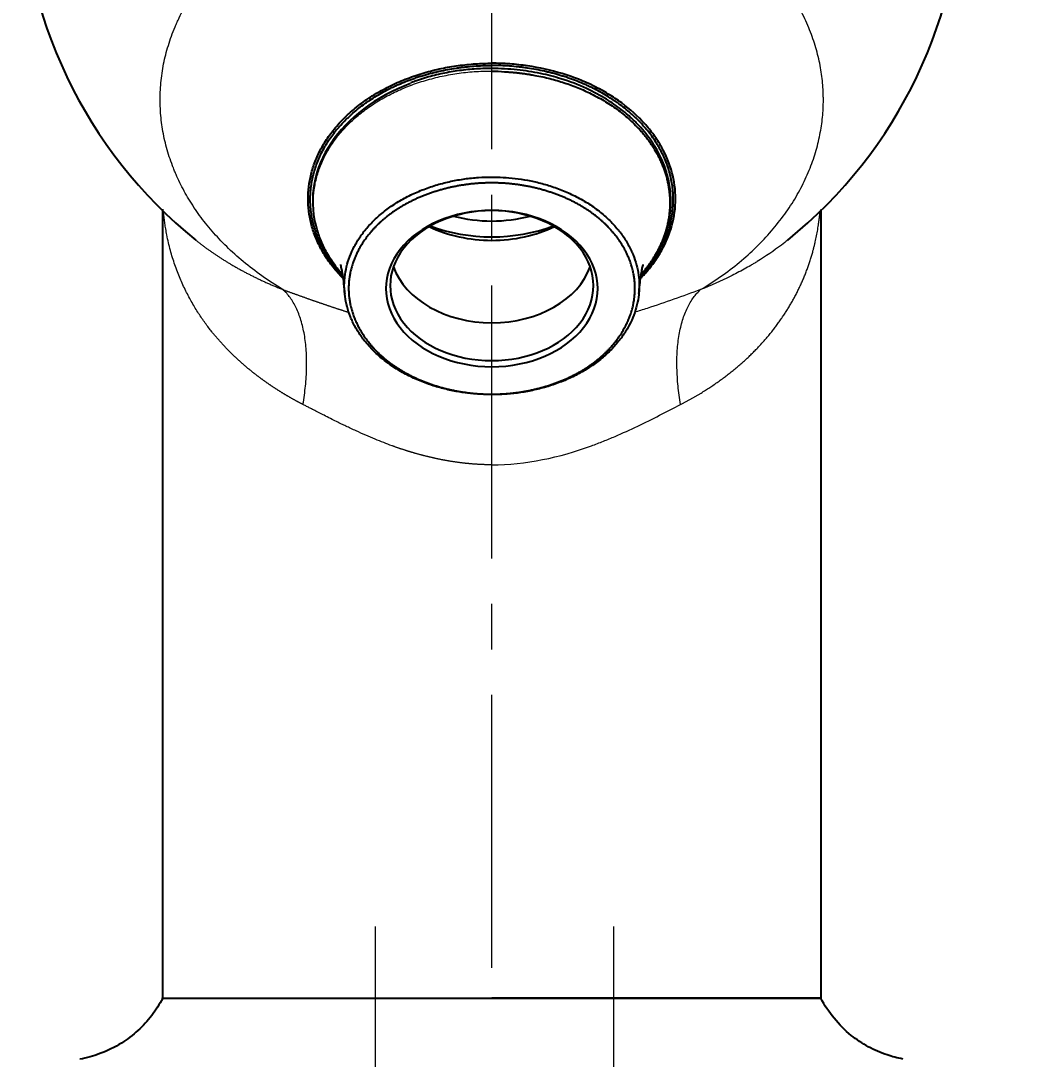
# Model space of a CAD drawing. Header units: millimetres. Extents: x 2068 to 2909, y 530 to 1125.
# Drawn here: x 2251.8 to 2322.7, y 743.5 to 816 of the extents above; entities that cross this region are included whole.
import ezdxf

# ---------------------------------------------------------------- set-up
doc = ezdxf.new("R2010")
doc.units = ezdxf.units.MM
doc.linetypes.add('CENTER2', pattern=[28.575, 19.05, -3.175, 3.175, -3.175])
doc.linetypes.add('CENTERX2', pattern=[101.6, 63.5, -12.7, 12.7, -12.7])
doc.layers.add('CENTER', color=1, linetype='CENTERX2', lineweight=15)
doc.layers.add('DIM', color=3, linetype='Continuous', lineweight=9)
doc.styles.get("Standard").update_dxf_attribs({"font": 'arial.ttf'})
doc.dimstyles.new('ISO-25', dxfattribs={"dimtxt": 5, "dimasz": 5, "dimexe": 1.25, "dimexo": 0.625, "dimgap": 1.5, "dimtad": 1, "dimtih": 1, "dimtoh": 1, "dimdec": 1, "dimdsep": 46, "dimtxsty": 'Standard', "dimcen": 2.5, "dimclrd": 3, "dimclre": 3, "dimclrt": 4, "dimadec": 0, "dimazin": 0, "dimtfac": 1, "dimtdec": 1, "dimtmove": 0, "dimatfit": 3, "dimfxl": 1, "dimarcsym": 0})

# ---------------------------------------------------------------- blocks, each defined once
blk = doc.blocks.new('*D9')
at = {"layer": 'Defpoints', "color": 0, "transparency": 16777216}
for p in [(2284.701, 868.26), (2376.182, 868.26), (2313.401, 740.774)]:
    blk.add_point(p, dxfattribs=at)
at = {"layer": 'DIM', "color": 3, "lineweight": -2, "transparency": 16777216}
for p, q in [((2285.326, 868.26), (2377.432, 868.26)), ((2376.182, 863.26), (2376.182, 808.57)), ((2376.182, 745.774), (2376.182, 800.464)), ((2314.026, 740.774), (2377.432, 740.774))]:
    blk.add_line(p, q, dxfattribs=at)
at = {"layer": 'DIM', "color": 3, "transparency": 16777216}
for points in [[(2375.349, 863.26), (2377.016, 863.26), (2376.182, 868.26)], [(2375.349, 745.774), (2377.016, 745.774), (2376.182, 740.774)]]:
    blk.add_solid(points, dxfattribs=at)
at = {"layer": 'DIM', "color": 4, "transparency": 16777216, "insert": (2367.963, 807.07), "char_height": 5, "attachment_point": 1}
blk.add_mtext('127.5', dxfattribs=at)

msp = doc.modelspace()

# ---------------------------------------------------------------- linework, layer by layer
at = {"linetype": 'Continuous', "lineweight": 18}
msp.add_line((2284.701, 802.781), (2284.701, 802.763), dxfattribs=at)
at = {"linetype": 'Continuous', "lineweight": 25}
msp.add_line((2261.723, 747.774), (2307.678, 747.774), dxfattribs=at)
for start, end in [(180, 231.07666), (308.93015, 0)]:
    msp.add_arc((2284.701, 826.298), 32.9, start, end, dxfattribs=at)
for centre, major_axis, ratio, start_param, end_param in [((2284.701, 803.413), (12.51, 0), 0.737428, 2.041296, 3.327631), ((2284.701, 797.324), (-7.4, 0), 0.737439, 4.712389, 7.853982), ((2284.701, 797.527), (7.1, 0), 0.737439, 1.570796, 4.712389), ((2284.701, 797.324), (-7.4, 0), 0.737439, 1.570796, 4.712389), ((2284.701, 797.527), (7.1, 0), 0.737439, 4.712389, 7.853982), ((2284.701, 807.939), (8, 0), 0.737439, 4.371919, 5.052859), ((2284.701, 806.588), (8, 0), 0.737439, 4.133452, 4.712389), ((2284.701, 807.939), (9.5, 0), 0.737439, 4.242525, 5.182253), ((2284.701, 806.588), (8, 0), 0.737439, 4.712389, 5.291326), ((2284.701, 800.171), (7.1, 0), 0.737439, 3.396847, 4.712389), ((2284.701, 800.171), (7.1, 0), 0.737439, 4.712389, 6.027931)]:
    msp.add_ellipse(centre, major_axis=major_axis, ratio=ratio, start_param=start_param, end_param=end_param, dxfattribs=at)
at = {"linetype": 'Continuous', "lineweight": 18}
for points, knots in [([(2270.118, 797.248), (2269.602, 797.557), (2269.113, 797.876), (2268.188, 798.53), (2267.752, 798.866), (2266.931, 799.551), (2266.545, 799.899), (2265.822, 800.607), (2265.484, 800.967), (2264.855, 801.694), (2264.562, 802.061), (2264.021, 802.805), (2263.771, 803.18), (2263.313, 803.939), (2263.104, 804.323), (2262.82, 804.905), (2262.73, 805.1), (2262.602, 805.395), (2262.54, 805.543), (2262.47, 805.716), (2262.436, 805.803), (2262.419, 805.846), (2262.411, 805.868), (2262.407, 805.879), (2262.405, 805.885), (2262.404, 805.887), (2262.403, 805.888), (2262.403, 805.889), (2262.403, 805.89), (2262.239, 806.318), (2262.1, 806.745), (2261.867, 807.595), (2261.774, 808.019), (2261.633, 808.869), (2261.585, 809.295), (2261.546, 809.939), (2261.538, 810.154), (2261.535, 810.479), (2261.536, 810.642), (2261.54, 810.833), (2261.543, 810.929), (2261.544, 810.977), (2261.545, 811.001), (2261.546, 811.013), (2261.546, 811.018), (2261.546, 811.021), (2261.546, 811.023), (2261.564, 811.471), (2261.605, 811.913), (2261.731, 812.788), (2261.817, 813.221), (2262.036, 814.084), (2262.169, 814.514), (2262.406, 815.159), (2262.49, 815.374), (2262.627, 815.696), (2262.698, 815.858), (2262.785, 816.047), (2262.829, 816.141), (2262.852, 816.189), (2262.863, 816.212), (2262.869, 816.224), (2262.872, 816.23), (2262.873, 816.233), (2262.874, 816.234), (2262.874, 816.235), (2262.874, 816.235), (2262.874, 816.236), (2263.059, 816.621), (2263.263, 817.001), (2263.707, 817.754), (2263.948, 818.126), (2264.471, 818.861), (2264.753, 819.225), (2265.358, 819.941), (2265.682, 820.295), (2266.34, 820.955), (2266.669, 821.263), (2267.017, 821.566)], [0, 0, 0, 0, 0.047853, 0.047853, 0.095705, 0.095705, 0.143558, 0.143558, 0.19141, 0.19141, 0.239263, 0.239263, 0.287116, 0.287116, 0.334968, 0.334968, 0.358895, 0.358895, 0.370858, 0.376839, 0.37983, 0.381326, 0.382073, 0.382447, 0.382634, 0.382727, 0.382774, 0.382774, 0.382821, 0.382821, 0.430674, 0.430674, 0.478526, 0.478526, 0.526379, 0.526379, 0.550305, 0.550305, 0.562268, 0.56825, 0.571241, 0.572736, 0.573484, 0.573858, 0.574044, 0.574044, 0.574231, 0.574231, 0.622084, 0.622084, 0.669937, 0.669937, 0.717789, 0.717789, 0.741716, 0.741716, 0.753679, 0.75966, 0.762651, 0.764146, 0.764894, 0.765268, 0.765455, 0.765548, 0.765595, 0.765618, 0.765618, 0.765642, 0.765642, 0.813494, 0.813494, 0.861347, 0.861347, 0.9092, 0.9092, 0.957052, 0.957052, 1, 1, 1, 1]), ([(2299.283, 797.248), (2299.767, 797.537), (2300.236, 797.842), (2301.14, 798.478), (2301.574, 798.809), (2302.405, 799.496), (2302.801, 799.852), (2303.55, 800.583), (2303.904, 800.959), (2304.567, 801.727), (2304.876, 802.119), (2305.449, 802.915), (2305.712, 803.319), (2306.191, 804.135), (2306.407, 804.546), (2306.793, 805.374), (2306.963, 805.789), (2307.257, 806.619), (2307.381, 807.034), (2307.586, 807.86), (2307.666, 808.271), (2307.786, 809.086), (2307.825, 809.49), (2307.855, 810.088), (2307.861, 810.286), (2307.861, 810.532), (2307.861, 810.581), (2307.86, 810.68), (2307.858, 810.828), (2307.853, 810.977), (2307.831, 811.475), (2307.795, 811.879), (2307.68, 812.693), (2307.602, 813.104), (2307.402, 813.93), (2307.281, 814.345), (2306.992, 815.175), (2306.825, 815.591), (2306.445, 816.419), (2306.231, 816.831), (2305.757, 817.648), (2305.497, 818.053), (2304.93, 818.851), (2304.623, 819.244), (2303.965, 820.014), (2303.613, 820.391), (2302.962, 821.033), (2302.671, 821.302), (2302.37, 821.565)], [0, 0, 0, 0, 0.048197, 0.048197, 0.096395, 0.096395, 0.144592, 0.144592, 0.19279, 0.19279, 0.240987, 0.240987, 0.289185, 0.289185, 0.337382, 0.337382, 0.385579, 0.385579, 0.433777, 0.433777, 0.481974, 0.481974, 0.530172, 0.530172, 0.55427, 0.55427, 0.560295, 0.560295, 0.56632, 0.578369, 0.578369, 0.626566, 0.626566, 0.674764, 0.674764, 0.722961, 0.722961, 0.771159, 0.771159, 0.819356, 0.819356, 0.867554, 0.867554, 0.915751, 0.915751, 0.963948, 0.963948, 1, 1, 1, 1]), ([(2272.39, 801.902), (2272.353, 802.075), (2272.323, 802.249), (2272.26, 802.723), (2272.24, 803.024), (2272.24, 803.625), (2272.26, 803.926), (2272.34, 804.524), (2272.4, 804.822), (2272.559, 805.412), (2272.658, 805.704), (2272.895, 806.28), (2273.032, 806.563), (2273.344, 807.119), (2273.694, 807.663), (2274.323, 808.438), (2275.053, 809.163), (2275.601, 809.609), (2276.178, 810.035), (2276.48, 810.237), (2277.111, 810.618), (2277.439, 810.798), (2278.117, 811.132), (2278.467, 811.287), (2279.186, 811.57), (2279.555, 811.699), (2280.309, 811.929), (2280.693, 812.03), (2281.474, 812.205), (2281.87, 812.278), (2282.67, 812.396), (2283.073, 812.44), (2283.885, 812.499), (2284.293, 812.513), (2284.701, 812.513)], [0, 0, 0, 0, 0.033157, 0.033157, 0.09003, 0.09003, 0.146903, 0.146903, 0.203776, 0.203776, 0.26065, 0.26065, 0.317523, 0.317523, 0.374396, 0.431269, 0.488142, 0.545015, 0.545015, 0.601888, 0.601888, 0.658761, 0.658761, 0.715634, 0.715634, 0.772508, 0.772508, 0.829381, 0.829381, 0.886254, 0.886254, 0.943127, 0.943127, 1, 1, 1, 1]), ([(2271.512, 789.227), (2271.492, 789.238), (2271.452, 789.258), (2271.393, 789.289), (2271.334, 789.32), (2271.275, 789.351), (2271.216, 789.383), (2271.157, 789.414), (2271.098, 789.446), (2271.039, 789.478), (2270.98, 789.51), (2270.921, 789.543), (2270.862, 789.575), (2270.803, 789.608), (2270.745, 789.641), (2270.686, 789.675), (2270.627, 789.708), (2270.569, 789.742), (2270.51, 789.776), (2270.452, 789.81), (2270.394, 789.844), (2270.335, 789.879), (2270.277, 789.913), (2270.219, 789.948), (2270.161, 789.983), (2270.103, 790.019), (2270.045, 790.054), (2269.987, 790.09), (2269.929, 790.126), (2269.872, 790.162), (2269.814, 790.198), (2269.757, 790.235), (2269.699, 790.271), (2269.642, 790.308), (2269.584, 790.345), (2269.527, 790.383), (2269.47, 790.42), (2269.413, 790.458), (2269.356, 790.496), (2269.299, 790.534), (2269.243, 790.572), (2269.186, 790.611), (2269.129, 790.65), (2269.073, 790.689), (2269.017, 790.728), (2268.96, 790.767), (2268.904, 790.807), (2268.848, 790.846), (2268.792, 790.886), (2268.737, 790.927), (2268.681, 790.967), (2268.625, 791.008), (2268.57, 791.048), (2268.514, 791.089), (2268.459, 791.13), (2268.404, 791.172), (2268.349, 791.213), (2268.294, 791.255), (2268.239, 791.297), (2268.185, 791.339), (2268.13, 791.382), (2268.076, 791.424), (2268.022, 791.467), (2267.968, 791.51), (2267.914, 791.553), (2267.86, 791.597), (2267.806, 791.641), (2267.753, 791.684), (2267.699, 791.728), (2267.646, 791.773), (2267.593, 791.817), (2267.54, 791.862), (2267.487, 791.907), (2267.434, 791.952), (2267.382, 791.997), (2267.329, 792.042), (2267.277, 792.088), (2267.225, 792.134), (2267.173, 792.18), (2267.121, 792.226), (2267.07, 792.273), (2267.018, 792.319), (2266.967, 792.366), (2266.916, 792.413), (2266.865, 792.46), (2266.814, 792.508), (2266.764, 792.556), (2266.713, 792.603), (2266.663, 792.652), (2266.613, 792.7), (2266.563, 792.748), (2266.513, 792.797), (2266.464, 792.846), (2266.414, 792.895), (2266.365, 792.944), (2266.316, 792.994), (2266.267, 793.043), (2266.219, 793.093), (2266.17, 793.144), (2266.122, 793.194), (2266.074, 793.244), (2266.026, 793.295), (2265.978, 793.346), (2265.931, 793.397), (2265.884, 793.448), (2265.837, 793.5), (2265.79, 793.552), (2265.743, 793.604), (2265.697, 793.656), (2265.65, 793.708), (2265.604, 793.761), (2265.559, 793.813), (2265.513, 793.866), (2265.467, 793.92), (2265.422, 793.973), (2265.377, 794.027), (2265.333, 794.08), (2265.288, 794.134), (2265.244, 794.188), (2265.2, 794.243), (2265.091, 794.378), (2264.918, 794.6), (2264.684, 794.915), (2264.45, 795.247), (2264.218, 795.596), (2263.988, 795.961), (2263.763, 796.343), (2263.542, 796.741), (2263.328, 797.156), (2263.122, 797.587), (2262.924, 798.035), (2262.737, 798.5), (2262.561, 798.981), (2262.398, 799.479), (2262.25, 799.994), (2262.116, 800.525), (2262.024, 800.955), (2261.964, 801.276), (2261.928, 801.48), (2261.896, 801.678), (2261.868, 801.87), (2261.842, 802.057), (2261.819, 802.238), (2261.799, 802.414), (2261.782, 802.582), (2261.772, 802.691), (2261.767, 802.743)], [0, 0, 0, 0, 0.003376, 0.006758, 0.010147, 0.013542, 0.016944, 0.020352, 0.023766, 0.027187, 0.030614, 0.034047, 0.037486, 0.040932, 0.044385, 0.047843, 0.051308, 0.054779, 0.058256, 0.06174, 0.06523, 0.068726, 0.072228, 0.075737, 0.079251, 0.082772, 0.086299, 0.089832, 0.093372, 0.096917, 0.100469, 0.104027, 0.107591, 0.111161, 0.114737, 0.118319, 0.121908, 0.125502, 0.129103, 0.132709, 0.136322, 0.13994, 0.143565, 0.147195, 0.150832, 0.154474, 0.158123, 0.161777, 0.165437, 0.169103, 0.172776, 0.176454, 0.180137, 0.183827, 0.187523, 0.191224, 0.194932, 0.198645, 0.202364, 0.206088, 0.209819, 0.213555, 0.217297, 0.221045, 0.224798, 0.228557, 0.232322, 0.236093, 0.239869, 0.243651, 0.247438, 0.251232, 0.25503, 0.258835, 0.262645, 0.26646, 0.270281, 0.274108, 0.27794, 0.281778, 0.285621, 0.28947, 0.293324, 0.297184, 0.301049, 0.30492, 0.308796, 0.312678, 0.316564, 0.320457, 0.324354, 0.328257, 0.332166, 0.33608, 0.339999, 0.343923, 0.347853, 0.351788, 0.355728, 0.359673, 0.363624, 0.36758, 0.371541, 0.375508, 0.379479, 0.383456, 0.387438, 0.391425, 0.395417, 0.399415, 0.403417, 0.407425, 0.411437, 0.415455, 0.419478, 0.423506, 0.427539, 0.431577, 0.43562, 0.439668, 0.443721, 0.465721, 0.488619, 0.512405, 0.537071, 0.562603, 0.588991, 0.616223, 0.644285, 0.673165, 0.702848, 0.733321, 0.764569, 0.796577, 0.829331, 0.862817, 0.897019, 0.909995, 0.922595, 0.93482, 0.946673, 0.958156, 0.969271, 0.980021, 0.990408, 1, 1, 1, 1]), ([(2264.021, 800.709), (2264.046, 800.69), (2264.097, 800.648), (2264.177, 800.585), (2264.26, 800.519), (2264.345, 800.454), (2264.43, 800.389), (2264.515, 800.324), (2264.602, 800.259), (2264.689, 800.195), (2264.777, 800.13), (2264.866, 800.066), (2264.955, 800.002), (2265.046, 799.938), (2265.137, 799.874), (2265.229, 799.811), (2265.322, 799.748), (2265.416, 799.684), (2265.51, 799.621), (2265.605, 799.559), (2265.701, 799.496), (2265.798, 799.434), (2265.896, 799.372), (2265.995, 799.31), (2266.094, 799.248), (2266.194, 799.187), (2266.295, 799.126), (2266.397, 799.065), (2266.5, 799.004), (2266.604, 798.943), (2266.708, 798.883), (2266.813, 798.823), (2266.919, 798.763), (2267.026, 798.703), (2267.134, 798.644), (2267.243, 798.585), (2267.353, 798.526), (2267.463, 798.467), (2267.574, 798.409), (2267.687, 798.351), (2267.8, 798.293), (2267.914, 798.235), (2268.029, 798.178), (2268.144, 798.121), (2268.261, 798.064), (2268.378, 798.008), (2268.497, 797.951), (2268.616, 797.896), (2268.736, 797.84), (2268.857, 797.785), (2268.979, 797.729), (2269.102, 797.675), (2269.226, 797.62), (2269.351, 797.566), (2269.476, 797.512), (2269.603, 797.459), (2269.73, 797.406), (2269.858, 797.353), (2269.988, 797.3), (2270.074, 797.266), (2270.118, 797.248)], [0, 0, 0, 0, 0.014494, 0.03077, 0.047076, 0.063415, 0.079786, 0.096189, 0.112625, 0.129093, 0.145595, 0.16213, 0.178699, 0.195301, 0.211938, 0.228609, 0.245315, 0.262056, 0.278831, 0.295643, 0.312489, 0.329372, 0.346291, 0.363246, 0.380238, 0.397267, 0.414332, 0.431436, 0.448577, 0.465755, 0.482972, 0.500227, 0.517521, 0.534854, 0.552226, 0.569637, 0.587088, 0.604579, 0.62211, 0.639681, 0.657293, 0.674946, 0.69264, 0.710376, 0.728153, 0.745972, 0.763834, 0.781738, 0.799684, 0.817674, 0.835707, 0.853784, 0.871904, 0.890069, 0.908278, 0.926532, 0.944831, 0.963175, 0.981564, 1, 1, 1, 1]), ([(2305.382, 800.712), (2305.236, 800.594), (2304.565, 800.069), (2303.836, 799.573), (2303.166, 799.162), (2303.091, 799.117), (2302.94, 799.027), (2302.712, 798.893), (2302.17, 798.587), (2301.045, 797.998), (2300.008, 797.537), (2299.283, 797.248)], [0, 0, 0, 0, 0.087175, 0.39145, 0.39145, 0.429484, 0.429484, 0.467519, 0.543587, 0.695725, 1, 1, 1, 1]), ([(2271.512, 789.228), (2271.585, 789.659), (2271.644, 790.091), (2271.73, 790.946), (2271.757, 791.369), (2271.775, 792.196), (2271.767, 792.6), (2271.715, 793.378), (2271.671, 793.752), (2271.547, 794.462), (2271.468, 794.797), (2271.276, 795.423), (2271.164, 795.712), (2270.91, 796.241), (2270.768, 796.48), (2270.46, 796.904), (2270.294, 797.089), (2270.118, 797.248)], [0, 0, 0, 0, 0.125, 0.125, 0.25, 0.25, 0.375, 0.375, 0.5, 0.5, 0.625, 0.625, 0.75, 0.75, 0.875, 0.875, 1, 1, 1, 1]), ([(2270.118, 797.248), (2270.145, 797.238), (2270.199, 797.219), (2270.28, 797.189), (2270.361, 797.159), (2270.442, 797.13), (2270.523, 797.101), (2270.604, 797.071), (2270.685, 797.042), (2270.765, 797.013), (2270.846, 796.984), (2270.927, 796.955), (2271.007, 796.926), (2271.087, 796.897), (2271.168, 796.868), (2271.248, 796.839), (2271.328, 796.811), (2271.408, 796.782), (2271.488, 796.753), (2271.568, 796.725), (2271.648, 796.697), (2271.727, 796.668), (2271.807, 796.64), (2271.887, 796.612), (2271.966, 796.584), (2272.045, 796.556), (2272.125, 796.528), (2272.204, 796.501), (2272.283, 796.473), (2272.362, 796.445), (2272.441, 796.418), (2272.52, 796.391), (2272.599, 796.363), (2272.678, 796.336), (2272.756, 796.309), (2272.835, 796.282), (2272.913, 796.256), (2272.992, 796.229), (2273.07, 796.202), (2273.148, 796.176), (2273.226, 796.149), (2273.304, 796.123), (2273.382, 796.097), (2273.46, 796.071), (2273.538, 796.045), (2273.616, 796.019), (2273.694, 795.993), (2273.771, 795.968), (2273.849, 795.942), (2273.926, 795.917), (2274.003, 795.891), (2274.081, 795.866), (2274.158, 795.841), (2274.235, 795.816), (2274.312, 795.792), (2274.389, 795.767), (2274.466, 795.742), (2274.542, 795.718), (2274.619, 795.694), (2274.69, 795.672), (2274.734, 795.658), (2274.754, 795.651)], [0, 0, 0, 0, 0.018427, 0.036803, 0.055128, 0.073402, 0.091625, 0.109797, 0.127918, 0.145989, 0.16401, 0.18198, 0.1999, 0.217771, 0.235591, 0.253362, 0.271083, 0.288754, 0.306376, 0.323949, 0.341473, 0.358948, 0.376374, 0.393751, 0.41108, 0.428361, 0.445593, 0.462777, 0.479913, 0.497001, 0.514042, 0.531035, 0.54798, 0.564878, 0.581729, 0.598533, 0.61529, 0.632001, 0.648664, 0.665282, 0.681853, 0.698378, 0.714857, 0.73129, 0.747678, 0.76402, 0.780316, 0.796568, 0.812774, 0.828936, 0.845053, 0.861125, 0.877153, 0.893137, 0.909077, 0.924973, 0.940825, 0.956634, 0.972399, 0.988121, 1, 1, 1, 1]), ([(2299.283, 797.248), (2298.036, 796.793), (2296.489, 796.241), (2294.95, 795.746), (2294.65, 795.652)], [0, 0, 0, 0, 0.80487, 1, 1, 1, 1]), ([(2297.889, 789.227), (2297.816, 789.659), (2297.757, 790.091), (2297.671, 790.946), (2297.644, 791.369), (2297.626, 792.196), (2297.634, 792.599), (2297.686, 793.377), (2297.73, 793.752), (2297.853, 794.461), (2297.933, 794.797), (2298.124, 795.422), (2298.237, 795.712), (2298.491, 796.24), (2298.633, 796.479), (2298.941, 796.904), (2299.107, 797.089), (2299.283, 797.248)], [0, 0, 0, 0, 0.125, 0.125, 0.25, 0.25, 0.375, 0.375, 0.5, 0.5, 0.625, 0.625, 0.75, 0.75, 0.875, 0.875, 1, 1, 1, 1]), ([(2284.701, 785.019), (2284.68, 785.019), (2284.64, 785.019), (2284.579, 785.02), (2284.518, 785.02), (2284.457, 785.021), (2284.395, 785.022), (2284.334, 785.023), (2284.273, 785.025), (2284.211, 785.027), (2284.149, 785.029), (2284.088, 785.031), (2284.026, 785.033), (2283.964, 785.036), (2283.902, 785.039), (2283.84, 785.042), (2283.778, 785.045), (2283.715, 785.049), (2283.653, 785.053), (2283.59, 785.057), (2283.528, 785.061), (2283.465, 785.065), (2283.402, 785.07), (2283.34, 785.075), (2283.277, 785.08), (2283.214, 785.086), (2283.151, 785.092), (2283.087, 785.097), (2283.024, 785.104), (2282.961, 785.11), (2282.897, 785.117), (2282.834, 785.123), (2282.77, 785.13), (2282.706, 785.138), (2282.642, 785.145), (2282.578, 785.153), (2282.514, 785.161), (2282.45, 785.169), (2282.386, 785.178), (2282.322, 785.186), (2282.258, 785.195), (2282.193, 785.204), (2282.129, 785.214), (2282.064, 785.223), (2282, 785.233), (2281.935, 785.243), (2281.87, 785.254), (2281.805, 785.264), (2281.74, 785.275), (2281.675, 785.286), (2281.61, 785.297), (2281.545, 785.309), (2281.48, 785.32), (2281.414, 785.332), (2281.349, 785.345), (2281.284, 785.357), (2281.218, 785.37), (2281.153, 785.382), (2281.087, 785.396), (2281.021, 785.409), (2280.955, 785.422), (2280.889, 785.436), (2280.824, 785.45), (2280.758, 785.464), (2280.691, 785.479), (2280.625, 785.494), (2280.559, 785.509), (2280.493, 785.524), (2280.427, 785.539), (2280.36, 785.555), (2280.294, 785.571), (2280.227, 785.587), (2280.161, 785.603), (2280.094, 785.62), (2280.028, 785.636), (2279.961, 785.654), (2279.894, 785.671), (2279.827, 785.688), (2279.76, 785.706), (2279.694, 785.724), (2279.627, 785.742), (2279.56, 785.761), (2279.492, 785.779), (2279.425, 785.798), (2279.358, 785.817), (2279.291, 785.837), (2279.224, 785.856), (2279.156, 785.876), (2279.089, 785.896), (2279.022, 785.916), (2278.954, 785.937), (2278.887, 785.957), (2278.819, 785.978), (2278.752, 786), (2278.684, 786.021), (2278.617, 786.043), (2278.549, 786.065), (2278.481, 786.087), (2278.414, 786.109), (2278.346, 786.132), (2278.278, 786.155), (2278.21, 786.178), (2278.143, 786.201), (2278.075, 786.224), (2278.007, 786.248), (2277.939, 786.272), (2277.871, 786.296), (2277.803, 786.321), (2277.564, 786.408), (2277.142, 786.567), (2276.529, 786.814), (2275.882, 787.09), (2275.202, 787.393), (2274.64, 787.656), (2274.186, 787.874), (2273.831, 788.048), (2273.422, 788.251), (2273.067, 788.43), (2272.784, 788.573), (2272.595, 788.67), (2272.418, 788.76), (2272.254, 788.844), (2272.101, 788.923), (2271.96, 788.995), (2271.832, 789.062), (2271.715, 789.122), (2271.609, 789.177), (2271.543, 789.211), (2271.512, 789.227)], [0, 0, 0, 0, 0.004214, 0.008435, 0.012663, 0.016899, 0.021141, 0.025391, 0.029648, 0.033913, 0.038184, 0.042463, 0.04675, 0.051044, 0.055346, 0.059655, 0.063971, 0.068295, 0.072627, 0.076967, 0.081314, 0.085669, 0.090032, 0.094403, 0.098781, 0.103168, 0.107562, 0.111964, 0.116375, 0.120793, 0.125219, 0.129654, 0.134096, 0.138547, 0.143006, 0.147473, 0.151948, 0.156432, 0.160924, 0.165424, 0.169932, 0.174449, 0.178974, 0.183508, 0.18805, 0.1926, 0.197159, 0.201726, 0.206302, 0.210887, 0.21548, 0.220082, 0.224692, 0.229311, 0.233938, 0.238575, 0.24322, 0.247873, 0.252536, 0.257207, 0.261887, 0.266575, 0.271273, 0.275979, 0.280694, 0.285418, 0.290151, 0.294893, 0.299643, 0.304403, 0.309171, 0.313948, 0.318735, 0.32353, 0.328334, 0.333147, 0.33797, 0.342801, 0.347641, 0.35249, 0.357349, 0.362216, 0.367092, 0.371978, 0.376873, 0.381776, 0.386689, 0.391611, 0.396542, 0.401482, 0.406431, 0.411389, 0.416357, 0.421334, 0.426319, 0.431314, 0.436318, 0.441332, 0.446354, 0.451386, 0.456426, 0.461476, 0.466535, 0.471604, 0.476681, 0.481768, 0.486864, 0.491969, 0.497083, 0.540822, 0.587851, 0.638186, 0.691833, 0.748791, 0.773274, 0.802359, 0.83605, 0.87435, 0.891302, 0.907281, 0.922285, 0.936315, 0.949369, 0.961447, 0.972549, 0.982676, 0.991826, 1, 1, 1, 1]), ([(2284.701, 785.019), (2287.088, 785.019), (2289.43, 785.53), (2291.806, 786.396), (2291.945, 786.448), (2292.222, 786.554), (2292.635, 786.716), (2293.585, 787.11), (2295.432, 787.956), (2296.927, 788.73), (2297.889, 789.227)], [0, 0, 0, 0, 0.5, 0.5, 0.53125, 0.53125, 0.5625, 0.625, 0.75, 1, 1, 1, 1])]:
    msp.add_open_spline(points, degree=3, knots=knots, dxfattribs=at)
at = {"linetype": 'Continuous', "lineweight": 25}
for points, degree, knots in [([(2274.287, 798.059), (2274.174, 798.174), (2274.066, 798.291), (2273.721, 798.679), (2273.501, 798.957), (2273.104, 799.524), (2272.926, 799.812), (2272.613, 800.394), (2272.478, 800.688), (2272.25, 801.277), (2272.156, 801.572), (2272.009, 802.157), (2271.956, 802.448), (2271.885, 803.023), (2271.868, 803.307), (2271.868, 803.865), (2271.885, 804.149), (2271.955, 804.724), (2272.009, 805.015), (2272.155, 805.601), (2272.249, 805.896), (2272.477, 806.484), (2272.612, 806.778), (2272.925, 807.361), (2273.102, 807.649), (2273.5, 808.216), (2273.719, 808.494), (2274.199, 809.035), (2274.459, 809.298), (2275.015, 809.804), (2275.312, 810.047), (2275.939, 810.509), (2276.268, 810.728), (2276.954, 811.139), (2277.311, 811.331), (2278.044, 811.684), (2278.422, 811.846), (2279.19, 812.14), (2279.581, 812.271), (2280.371, 812.501), (2280.77, 812.601), (2281.568, 812.77), (2281.968, 812.839), (2282.762, 812.947), (2283.157, 812.987), (2283.937, 813.039), (2284.322, 813.051), (2284.701, 813.051)], 3, [0, 0, 0, 0, 0.019477, 0.019477, 0.064046, 0.064046, 0.108615, 0.108615, 0.153184, 0.153184, 0.197754, 0.197754, 0.242323, 0.242323, 0.286892, 0.286892, 0.331461, 0.331461, 0.376031, 0.376031, 0.4206, 0.4206, 0.465169, 0.465169, 0.509738, 0.509738, 0.554308, 0.554308, 0.598877, 0.598877, 0.643446, 0.643446, 0.688015, 0.688015, 0.732585, 0.732585, 0.777154, 0.777154, 0.821723, 0.821723, 0.866292, 0.866292, 0.910862, 0.910862, 0.955431, 0.955431, 1, 1, 1, 1]), ([(2274.264, 798.241), (2274.229, 798.279), (2274.194, 798.316), (2274.102, 798.418), (2274.045, 798.482), (2273.934, 798.611), (2273.771, 798.806), (2273.617, 799.006), (2273.421, 799.276), (2273.328, 799.412), (2273.151, 799.689), (2273.067, 799.829), (2272.908, 800.111), (2272.834, 800.254), (2272.694, 800.543), (2272.629, 800.688), (2272.539, 800.908), (2272.51, 800.981), (2272.455, 801.129), (2272.376, 801.351), (2272.307, 801.575), (2272.247, 801.8), (2272.228, 801.875), (2272.192, 802.026), (2272.175, 802.101), (2272.13, 802.328), (2272.079, 802.632), (2272.048, 802.937), (2272.027, 803.243), (2272.022, 803.396), (2272.022, 803.701), (2272.027, 803.854), (2272.048, 804.16), (2272.063, 804.313), (2272.104, 804.617), (2272.13, 804.769), (2272.176, 804.996), (2272.192, 805.071), (2272.228, 805.222), (2272.247, 805.297), (2272.348, 805.673), (2272.449, 805.969), (2272.599, 806.335), (2272.631, 806.408), (2272.696, 806.554), (2272.797, 806.771), (2272.908, 806.985), (2273.027, 807.197), (2273.068, 807.267), (2273.152, 807.407), (2273.195, 807.477), (2273.328, 807.684), (2273.421, 807.821), (2273.617, 808.09), (2273.719, 808.224), (2273.879, 808.42), (2273.934, 808.486), (2274.045, 808.615), (2274.215, 808.807), (2274.394, 808.994), (2274.58, 809.179), (2274.643, 809.239), (2274.77, 809.36), (2274.835, 809.42), (2275.164, 809.715), (2275.443, 809.942), (2275.81, 810.213), (2275.884, 810.266), (2276.034, 810.372), (2276.262, 810.528), (2276.497, 810.678), (2276.818, 810.872), (2276.981, 810.967), (2277.315, 811.149), (2277.484, 811.237), (2277.743, 811.364), (2277.83, 811.406), (2278.005, 811.488), (2278.094, 811.528), (2278.361, 811.646), (2278.722, 811.796), (2279.092, 811.934), (2279.374, 812.032), (2279.468, 812.064), (2279.658, 812.126), (2279.944, 812.216), (2280.234, 812.299), (2280.527, 812.376), (2280.625, 812.401), (2280.822, 812.449), (2280.921, 812.472), (2281.417, 812.584), (2281.82, 812.658), (2282.328, 812.733), (2282.431, 812.747), (2282.635, 812.773), (2282.738, 812.785), (2283.046, 812.819), (2283.252, 812.838), (2283.871, 812.882), (2284.285, 812.897), (2284.701, 812.897)], 3, [0, 0, 0, 0, 0.006727, 0.006727, 0.018014, 0.018014, 0.029302, 0.051876, 0.051876, 0.07445, 0.07445, 0.097025, 0.097025, 0.119599, 0.119599, 0.142173, 0.142173, 0.153461, 0.153461, 0.164748, 0.187322, 0.187322, 0.198609, 0.198609, 0.209897, 0.209897, 0.232471, 0.255045, 0.255045, 0.27762, 0.27762, 0.300194, 0.300194, 0.322769, 0.322769, 0.345343, 0.345343, 0.35663, 0.35663, 0.367917, 0.367917, 0.413066, 0.413066, 0.424353, 0.424353, 0.43564, 0.458215, 0.458215, 0.469502, 0.469502, 0.480789, 0.480789, 0.503364, 0.503364, 0.525938, 0.525938, 0.537225, 0.537225, 0.548512, 0.571087, 0.571087, 0.582374, 0.582374, 0.593661, 0.593661, 0.63881, 0.63881, 0.650097, 0.650097, 0.661384, 0.683959, 0.683959, 0.706533, 0.706533, 0.729107, 0.729107, 0.740395, 0.740395, 0.751682, 0.751682, 0.774256, 0.796831, 0.796831, 0.808118, 0.808118, 0.819405, 0.841979, 0.841979, 0.853267, 0.853267, 0.864554, 0.864554, 0.909702, 0.909702, 0.92099, 0.92099, 0.932277, 0.932277, 0.954851, 0.954851, 1, 1, 1, 1]), ([(2295.132, 798.077), (2295.213, 798.161), (2295.532, 798.5), (2295.82, 798.854), (2296.217, 799.4), (2296.396, 799.681), (2297.198, 801.112), (2297.534, 802.35), (2297.534, 804.827), (2297.198, 806.065), (2296.396, 807.496), (2296.217, 807.777), (2295.821, 808.323), (2295.171, 809.12), (2294.1, 810.082), (2293.01, 810.812), (2292.514, 811.098), (2292.177, 811.282), (2292.005, 811.371), (2291.132, 811.801), (2289.642, 812.386), (2288.028, 812.749), (2286.792, 812.931), (2286.376, 812.976), (2285.541, 813.037), (2285.121, 813.052), (2284.701, 813.051)], 3, [0, 0, 0, 0, 0.014889, 0.059666, 0.059666, 0.104444, 0.104444, 0.283555, 0.283555, 0.462667, 0.462667, 0.507444, 0.507444, 0.552222, 0.641778, 0.686555, 0.708944, 0.708944, 0.731333, 0.731333, 0.820889, 0.910444, 0.910444, 0.955222, 0.955222, 1, 1, 1, 1]), ([(2295.137, 798.241), (2295.172, 798.278), (2295.207, 798.316), (2295.299, 798.418), (2295.356, 798.482), (2295.467, 798.611), (2295.631, 798.806), (2295.784, 799.006), (2295.98, 799.276), (2296.073, 799.412), (2296.25, 799.689), (2296.334, 799.829), (2296.493, 800.111), (2296.567, 800.254), (2296.707, 800.543), (2296.772, 800.688), (2296.862, 800.908), (2296.891, 800.981), (2296.946, 801.129), (2297.026, 801.351), (2297.094, 801.575), (2297.154, 801.8), (2297.173, 801.875), (2297.209, 802.026), (2297.226, 802.101), (2297.272, 802.328), (2297.323, 802.632), (2297.353, 802.937), (2297.374, 803.243), (2297.379, 803.396), (2297.379, 803.701), (2297.374, 803.854), (2297.353, 804.16), (2297.338, 804.313), (2297.297, 804.617), (2297.271, 804.769), (2297.225, 804.996), (2297.209, 805.071), (2297.173, 805.222), (2297.154, 805.297), (2297.053, 805.673), (2296.952, 805.969), (2296.802, 806.335), (2296.77, 806.408), (2296.705, 806.554), (2296.604, 806.771), (2296.493, 806.985), (2296.374, 807.197), (2296.333, 807.267), (2296.249, 807.407), (2296.206, 807.477), (2296.073, 807.684), (2295.98, 807.821), (2295.784, 808.09), (2295.682, 808.224), (2295.522, 808.42), (2295.467, 808.486), (2295.356, 808.615), (2295.186, 808.807), (2295.007, 808.994), (2294.821, 809.179), (2294.758, 809.239), (2294.631, 809.36), (2294.566, 809.42), (2294.237, 809.715), (2293.958, 809.942), (2293.591, 810.213), (2293.517, 810.266), (2293.367, 810.372), (2293.139, 810.528), (2292.904, 810.678), (2292.583, 810.872), (2292.42, 810.967), (2292.086, 811.149), (2291.917, 811.237), (2291.658, 811.364), (2291.571, 811.406), (2291.396, 811.488), (2291.308, 811.528), (2291.04, 811.646), (2290.679, 811.796), (2290.309, 811.934), (2290.027, 812.032), (2289.933, 812.064), (2289.743, 812.126), (2289.457, 812.216), (2289.167, 812.299), (2288.874, 812.376), (2288.776, 812.401), (2288.579, 812.449), (2288.48, 812.472), (2287.984, 812.584), (2287.582, 812.658), (2287.073, 812.733), (2286.971, 812.747), (2286.766, 812.773), (2286.664, 812.785), (2286.356, 812.819), (2286.149, 812.838), (2285.53, 812.882), (2285.116, 812.897), (2284.701, 812.897)], 3, [0, 0, 0, 0, 0.00675, 0.00675, 0.018037, 0.018037, 0.029323, 0.051897, 0.051897, 0.074471, 0.074471, 0.097045, 0.097045, 0.119619, 0.119619, 0.142193, 0.142193, 0.15348, 0.15348, 0.164767, 0.187341, 0.187341, 0.198628, 0.198628, 0.209914, 0.209914, 0.232488, 0.255062, 0.255062, 0.277636, 0.277636, 0.30021, 0.30021, 0.322784, 0.322784, 0.345358, 0.345358, 0.356645, 0.356645, 0.367932, 0.367932, 0.413079, 0.413079, 0.424366, 0.424366, 0.435653, 0.458227, 0.458227, 0.469514, 0.469514, 0.480801, 0.480801, 0.503375, 0.503375, 0.525949, 0.525949, 0.537236, 0.537236, 0.548523, 0.571096, 0.571096, 0.582383, 0.582383, 0.59367, 0.59367, 0.638818, 0.638818, 0.650105, 0.650105, 0.661392, 0.683966, 0.683966, 0.70654, 0.70654, 0.729114, 0.729114, 0.7404, 0.7404, 0.751687, 0.751687, 0.774261, 0.796835, 0.796835, 0.808122, 0.808122, 0.819409, 0.841983, 0.841983, 0.85327, 0.85327, 0.864557, 0.864557, 0.909705, 0.909705, 0.920991, 0.920991, 0.932278, 0.932278, 0.954852, 0.954852, 1, 1, 1, 1]), ([(2284.701, 812.691), (2284.49, 812.691), (2283.882, 812.679), (2282.878, 812.606), (2281.703, 812.436), (2280.558, 812.18), (2279.673, 811.925), (2279.188, 811.737), (2279.057, 811.683)], 3, [0, 0, 0, 0, 0.107573, 0.31153, 0.515556, 0.719598, 0.923662, 1, 1, 1, 1]), ([(2296.246, 799.858), (2296.435, 800.197), (2296.841, 801.042), (2297.161, 802.292), (2297.237, 803.566), (2297.126, 804.662), (2296.816, 805.834), (2296.28, 807.007), (2295.613, 807.986), (2294.994, 808.702), (2294.426, 809.266), (2293.681, 809.895), (2292.653, 810.606), (2291.265, 811.352), (2289.705, 811.95), (2288.068, 812.372), (2286.444, 812.629), (2285.301, 812.689), (2284.701, 812.689)], 3, [0, 0, 0, 0, 0.060399, 0.147757, 0.208077, 0.269842, 0.327989, 0.403993, 0.472706, 0.507952, 0.544021, 0.588675, 0.645884, 0.715618, 0.79785, 0.859676, 0.927066, 1, 1, 1, 1]), ([(2284.701, 789.918), (2284.445, 789.918), (2284.181, 789.925), (2283.639, 789.956), (2283.36, 789.98), (2282.79, 790.047), (2282.499, 790.091), (2281.906, 790.2), (2281.605, 790.266), (2280.998, 790.423), (2280.691, 790.513), (2280.078, 790.722), (2279.771, 790.84), (2279.164, 791.104), (2278.863, 791.25), (2278.275, 791.572), (2277.988, 791.747), (2277.433, 792.125), (2277.166, 792.327), (2276.659, 792.759), (2276.42, 792.988), (2276.086, 793.347), (2275.98, 793.47), (2275.852, 793.627), (2275.82, 793.666), (2275.788, 793.707), (2275.779, 793.718), (2275.777, 793.72), (2275.777, 793.721), (2275.776, 793.722), (2275.776, 793.723), (2275.772, 793.727), (2275.758, 793.746), (2275.701, 793.82), (2275.648, 793.89), (2275.443, 794.175), (2275.296, 794.407), (2275.036, 794.876), (2274.923, 795.113), (2274.732, 795.588), (2274.653, 795.825), (2274.528, 796.299), (2274.482, 796.534), (2274.42, 796.999), (2274.404, 797.229), (2274.401, 797.483), (2274.401, 797.511), (2274.401, 797.567), (2274.402, 797.652), (2274.409, 797.851), (2274.423, 798.023), (2274.462, 798.37), (2274.503, 798.605), (2274.617, 799.077), (2274.69, 799.315), (2274.869, 799.79), (2274.976, 800.027), (2275.224, 800.498), (2275.365, 800.731), (2275.682, 801.189), (2275.857, 801.415), (2276.241, 801.852), (2276.449, 802.065), (2276.895, 802.475), (2277.133, 802.672), (2277.637, 803.046), (2277.902, 803.224), (2278.453, 803.557), (2278.74, 803.713), (2279.331, 804), (2279.635, 804.131), (2280.255, 804.369), (2280.57, 804.475), (2281.207, 804.663), (2281.529, 804.744), (2282.173, 804.88), (2282.495, 804.936), (2283.137, 805.024), (2283.455, 805.057), (2284.085, 805.099), (2284.395, 805.109), (2284.701, 805.109)], 3, [0, 0, 0, 0, 0.03125, 0.03125, 0.0625, 0.0625, 0.09375, 0.09375, 0.125, 0.125, 0.15625, 0.15625, 0.1875, 0.1875, 0.21875, 0.21875, 0.25, 0.25, 0.28125, 0.28125, 0.3125, 0.3125, 0.328125, 0.328125, 0.332031, 0.333008, 0.333252, 0.333313, 0.333344, 0.333344, 0.333374, 0.333496, 0.333984, 0.335937, 0.34375, 0.34375, 0.375, 0.375, 0.40625, 0.40625, 0.4375, 0.4375, 0.46875, 0.46875, 0.5, 0.5, 0.503906, 0.503906, 0.507812, 0.515625, 0.53125, 0.53125, 0.5625, 0.5625, 0.59375, 0.59375, 0.625, 0.625, 0.65625, 0.65625, 0.6875, 0.6875, 0.71875, 0.71875, 0.75, 0.75, 0.78125, 0.78125, 0.8125, 0.8125, 0.84375, 0.84375, 0.875, 0.875, 0.90625, 0.90625, 0.9375, 0.9375, 0.96875, 0.96875, 1, 1, 1, 1]), ([(2284.701, 805.109), (2284.956, 805.109), (2285.22, 805.102), (2285.763, 805.071), (2286.041, 805.047), (2286.612, 804.98), (2286.903, 804.937), (2287.496, 804.828), (2287.797, 804.762), (2288.405, 804.605), (2288.711, 804.514), (2289.324, 804.305), (2289.631, 804.187), (2290.238, 803.923), (2290.539, 803.777), (2291.127, 803.455), (2291.414, 803.28), (2291.969, 802.902), (2292.236, 802.699), (2292.742, 802.268), (2292.981, 802.039), (2293.315, 801.679), (2293.422, 801.557), (2293.549, 801.4), (2293.581, 801.361), (2293.614, 801.319), (2293.622, 801.309), (2293.624, 801.306), (2293.624, 801.306), (2293.625, 801.305), (2293.626, 801.304), (2293.629, 801.299), (2293.644, 801.281), (2293.701, 801.207), (2293.753, 801.136), (2293.958, 800.852), (2294.105, 800.62), (2294.365, 800.151), (2294.478, 799.914), (2294.669, 799.439), (2294.748, 799.201), (2294.873, 798.727), (2294.919, 798.492), (2294.981, 798.027), (2294.997, 797.797), (2295, 797.543), (2295, 797.515), (2295, 797.459), (2294.999, 797.374), (2294.992, 797.175), (2294.978, 797.003), (2294.939, 796.655), (2294.898, 796.421), (2294.784, 795.948), (2294.711, 795.71), (2294.532, 795.235), (2294.425, 794.998), (2294.177, 794.527), (2294.036, 794.294), (2293.719, 793.836), (2293.544, 793.611), (2293.161, 793.173), (2292.952, 792.96), (2292.506, 792.551), (2292.268, 792.354), (2291.764, 791.979), (2291.5, 791.802), (2290.948, 791.469), (2290.661, 791.313), (2290.07, 791.026), (2289.766, 790.895), (2289.146, 790.657), (2288.831, 790.551), (2288.194, 790.364), (2287.872, 790.283), (2287.228, 790.146), (2286.906, 790.09), (2286.265, 790.002), (2285.946, 789.97), (2285.316, 789.928), (2285.006, 789.918), (2284.701, 789.918)], 3, [0, 0, 0, 0, 0.03125, 0.03125, 0.0625, 0.0625, 0.09375, 0.09375, 0.125, 0.125, 0.15625, 0.15625, 0.1875, 0.1875, 0.21875, 0.21875, 0.25, 0.25, 0.28125, 0.28125, 0.3125, 0.3125, 0.328125, 0.328125, 0.332031, 0.333008, 0.333252, 0.333313, 0.333344, 0.333344, 0.333374, 0.333496, 0.333984, 0.335937, 0.34375, 0.34375, 0.375, 0.375, 0.40625, 0.40625, 0.4375, 0.4375, 0.46875, 0.46875, 0.5, 0.5, 0.503906, 0.503906, 0.507812, 0.515625, 0.53125, 0.53125, 0.5625, 0.5625, 0.59375, 0.59375, 0.625, 0.625, 0.65625, 0.65625, 0.6875, 0.6875, 0.71875, 0.71875, 0.75, 0.75, 0.78125, 0.78125, 0.8125, 0.8125, 0.84375, 0.84375, 0.875, 0.875, 0.90625, 0.90625, 0.9375, 0.9375, 0.96875, 0.96875, 1, 1, 1, 1]), ([(2284.701, 804.699), (2282.739, 804.704), (2280.876, 804.133), (2279.024, 803.566), (2277.629, 802.539), (2276.24, 801.515), (2274.701, 798.779), (2274.7, 795.879), (2276.234, 793.139), (2277.624, 792.113), (2279.02, 791.084), (2280.867, 790.516), (2282.726, 789.945), (2284.701, 789.95)], 2, [0, 0, 0, 0.125, 0.125, 0.25, 0.25, 0.375, 0.5, 0.625, 0.75, 0.75, 0.875, 0.875, 1, 1, 1]), ([(2284.701, 789.95), (2286.662, 789.944), (2288.525, 790.515), (2290.377, 791.083), (2291.772, 792.11), (2293.161, 793.133), (2294.7, 795.87), (2294.701, 798.769), (2293.167, 801.509), (2291.777, 802.535), (2290.381, 803.565), (2288.534, 804.132), (2286.675, 804.703), (2284.701, 804.699)], 2, [0, 0, 0, 0.125, 0.125, 0.25, 0.25, 0.375, 0.5, 0.625, 0.75, 0.75, 0.875, 0.875, 1, 1, 1]), ([(2274.249, 798.321), (2274.057, 798.539), (2273.67, 799.023), (2273.344, 799.53), (2273.032, 800.086), (2272.895, 800.369), (2272.658, 800.945), (2272.559, 801.237), (2272.446, 801.655), (2272.416, 801.778), (2272.39, 801.902)], 3, [0, 0, 0, 0, 0.201915, 0.435478, 0.435478, 0.669041, 0.669041, 0.902604, 0.902604, 1, 1, 1, 1]), ([(2274.124, 799), (2274.124, 799), (2274.125, 798.996), (2274.146, 798.928), (2274.19, 798.739), (2274.25, 798.42), (2274.321, 797.947), (2274.381, 797.446), (2274.415, 797.097), (2274.426, 796.973)], 3, [0, 0, 0, 0, 0.072573, 0.208909, 0.345442, 0.50277, 0.677741, 0.888721, 1, 1, 1, 1]), ([(2294.976, 796.971), (2294.995, 797.183), (2295.037, 797.595), (2295.105, 798.126), (2295.173, 798.545), (2295.229, 798.822), (2295.268, 798.971), (2295.278, 799.001), (2295.278, 799.002), (2295.278, 799.002)], 3, [0, 0, 0, 0, 0.189029, 0.386464, 0.548949, 0.704468, 0.843588, 0.981176, 1, 1, 1, 1]), ([(2261.723, 747.774), (2261.495, 747.349), (2260.976, 746.551), (2260.009, 745.482), (2258.798, 744.558), (2257.415, 743.884), (2256.41, 743.607), (2255.928, 743.518)], 3, [0, 0, 0, 0, 0.192689, 0.385246, 0.577802, 0.804626, 1, 1, 1, 1]), ([(2313.422, 743.528), (2313.045, 743.601), (2312.216, 743.818), (2310.98, 744.349), (2309.712, 745.194), (2308.57, 746.339), (2307.947, 747.271), (2307.678, 747.774)], 3, [0, 0, 0, 0, 0.155147, 0.349062, 0.542978, 0.771402, 1, 1, 1, 1])]:
    msp.add_open_spline(points, degree=degree, knots=knots, dxfattribs=at)
for points, degree in [([(2284.701, 812.513), (2284.998, 812.504), (2285.296, 812.486), (2285.592, 812.461)], 3), ([(2261.701, 802.859), (2261.701, 747.774)], 1), ([(2307.701, 747.774), (2307.701, 802.841)], 1), ([(2284.701, 789.918), (2284.701, 789.95)], 1)]:
    msp.add_open_spline(points, degree=degree, dxfattribs=at)
msp.add_rational_spline([(2285.592, 812.461), (2287.334, 812.369), (2290.923, 811.602), (2294.446, 809.309), (2296.259, 806.894), (2297.274, 804.376), (2297.161, 801.355), (2295.914, 799.21), (2295.162, 798.347)], [1.10563731725, 1.10563795722, 1.10564358489, 1.10563329753, 1.10563434819, 1.10563618716, 1.10564147621, 1.10563946749, 1.10563851199], degree=3, knots=[0, 0, 0, 0, 0.203403, 0.425525, 0.532999, 0.636637, 0.837934, 1, 1, 1, 1], dxfattribs=at)
at = {"linetype": 'Continuous', "lineweight": 18}
msp.add_rational_spline([(2297.889, 789.228), (2299.14, 789.872), (2300.276, 790.598), (2302.387, 792.254), (2303.36, 793.204), (2305.007, 795.237), (2305.685, 796.316), (2306.761, 798.609), (2307.155, 799.825), (2307.503, 801.607), (2307.58, 802.157), (2307.63, 802.714)], [1.00000461411, 1.00000449959, 1.00000437182, 1.00000408578, 1.00000392426, 1.00000358798, 1.00000341374, 1.00000305593, 1.00000287234, 1.00000261465, 1.00000253667, 1.00000245923], degree=3, knots=[0, 0, 0, 0, 0.216728, 0.216728, 0.444724, 0.444724, 0.672721, 0.672721, 0.900717, 0.900717, 1, 1, 1, 1], dxfattribs=at)
at = {"linetype": 'Continuous', "lineweight": 25}
for points in [[(2261.701, 747.774), (2261.701, 747.774), (2284.701, 747.774)], [(2307.701, 747.774), (2307.701, 747.774), (2284.701, 747.774)]]:
    msp.add_rational_spline(points, [1, 0.707106781187, 1], degree=2, dxfattribs=at)
at = {"layer": 'CENTER', "color": 1, "linetype": 'CENTER2'}
for p, q in [((2284.701, 749.903), (2284.701, 896.563)), ((2276.545, 752.774), (2276.545, 635.678)), ((2293.195, 752.774), (2293.195, 635.678))]:
    msp.add_line(p, q, dxfattribs=at)

# ---------------------------------------------------------------- dimensions: what is measured, and where the dimension line sits
at = {"layer": 'DIM'}
dim = msp.add_linear_dim(base=(2376.182, 868.26), p1=(2313.401, 740.774), p2=(2284.701, 868.26), angle=90, dimstyle='ISO-25', override={"dimdsep": 46, "dimcen": 5, "dimfxl": 1.25}, dxfattribs=at)
dim.commit()
dim.dimension.update_dxf_attribs({"geometry": '*D9', "text_midpoint": (2376.182, 804.517), "dimtype": 160})

doc.saveas('drawing.dxf')
